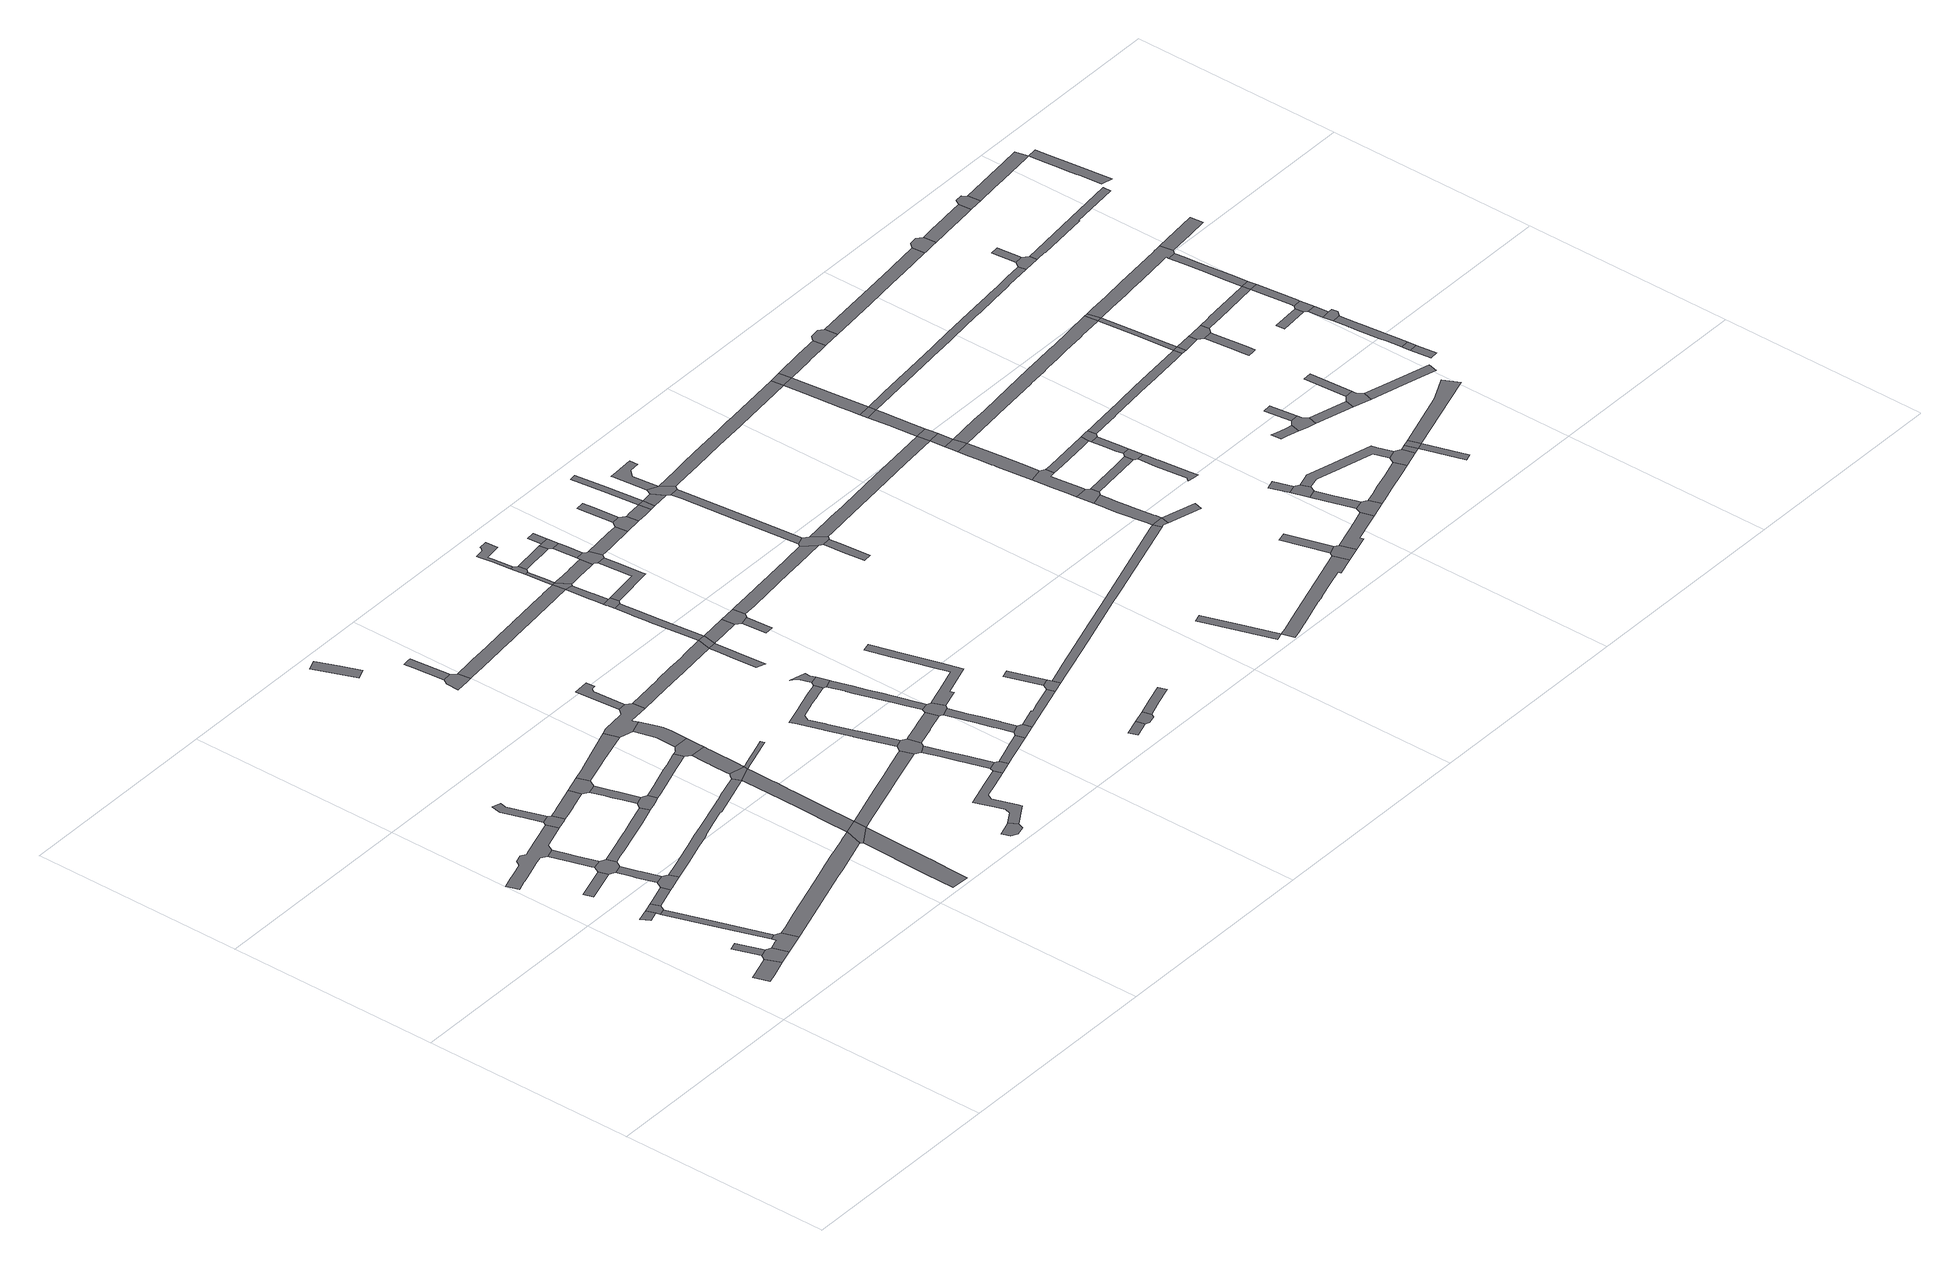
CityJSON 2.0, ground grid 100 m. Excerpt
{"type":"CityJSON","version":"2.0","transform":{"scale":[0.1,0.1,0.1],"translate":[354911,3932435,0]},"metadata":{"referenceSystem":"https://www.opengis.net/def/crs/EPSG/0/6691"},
"CityObjects":{
"road1":{"type":"Road","attributes":{"RoadStructureAttribute.sectionType":"1"},"geometry":[{"type":"MultiSurface","lod":"1","boundaries":[[[0,1,2,3,4,5]]]}]},
"road2":{"type":"Road","attributes":{"RoadStructureAttribute.sectionType":"1"},"geometry":[{"type":"MultiSurface","lod":"1","boundaries":[[[6,7,8,9]]]}]},
"road3":{"type":"Road","geometry":[{"type":"MultiSurface","lod":"1","boundaries":[[[4,10,11,6,9,5]]]}]},
"road4":{"type":"Road","attributes":{"RoadStructureAttribute.sectionType":"1"},"geometry":[{"type":"MultiSurface","lod":"1","boundaries":[[[12,13,14,15,16]]]}]},
"road5":{"type":"Road","geometry":[{"type":"MultiSurface","lod":"1","boundaries":[[[17,18,19,11,10,20,21,22,23]]]}]},
"road6":{"type":"Road","attributes":{"RoadStructureAttribute.sectionType":"1"},"geometry":[{"type":"MultiSurface","lod":"1","boundaries":[[[24,25,26,27,17,23]]]}]},
"road7":{"type":"Road","geometry":[{"type":"MultiSurface","lod":"1","boundaries":[[[15,26,25,28,29,16]]]}]},
"road8":{"type":"Road","attributes":{"RoadStructureAttribute.sectionType":"1"},"geometry":[{"type":"MultiSurface","lod":"1","boundaries":[[[30,31,32,33]]]}]},
"road9":{"type":"Road","attributes":{"RoadStructureAttribute.sectionType":"1"},"geometry":[{"type":"MultiSurface","lod":"1","boundaries":[[[34,35,36,29,28,37,38]]]}]},
"road10":{"type":"Road","geometry":[{"type":"MultiSurface","lod":"1","boundaries":[[[39,40,41,42,43,44,45,46,47,48,49,50,51,52,53,54,55,56,57,58,59,60,61]]]}]},
"road11":{"type":"Road","geometry":[{"type":"MultiSurface","lod":"1","boundaries":[[[32,62,63,64,65,66,67,68,69,33]]]}]},
"road12":{"type":"Road","attributes":{"RoadStructureAttribute.sectionType":"1"},"geometry":[{"type":"MultiSurface","lod":"1","boundaries":[[[47,70,71,72,68,67,73,74,75,48]]]}]},
"road13":{"type":"Road","attributes":{"RoadStructureAttribute.sectionType":"1"},"geometry":[{"type":"MultiSurface","lod":"1","boundaries":[[[76,77,64,63,78,79,80,81]]]}]},
"road14":{"type":"Road","geometry":[{"type":"MultiSurface","lod":"1","boundaries":[[[82,83,84,85,86,81,80,34,38]]]}]},
"road15":{"type":"Road","attributes":{"RoadStructureAttribute.sectionType":"1"},"geometry":[{"type":"MultiSurface","lod":"1","boundaries":[[[87,88,89,90,91,92,93,94,95,96,97,22,21,98,99,100,101,102]]]}]},
"road16":{"type":"Road","geometry":[{"type":"MultiSurface","lod":"1","boundaries":[[[103,104,105,106,107,52,51]]]}]},
"road17":{"type":"Road","attributes":{"RoadStructureAttribute.sectionType":"1"},"geometry":[{"type":"MultiSurface","lod":"1","boundaries":[[[108,109,110,111,112,113,114,115,116,117,118,119,107,106]]]}]},
"road18":{"type":"Road","attributes":{"RoadStructureAttribute.sectionType":"1"},"geometry":[{"type":"MultiSurface","lod":"1","boundaries":[[[65,120,121,122,123,124,125,126,127,128,129,130,131,132,133,66]]]}]},
"road19":{"type":"Road","attributes":{"RoadStructureAttribute.sectionType":"1"},"geometry":[{"type":"MultiSurface","lod":"1","boundaries":[[[134,135,136,137,105,104,138,139,140,141]]]}]},
"road20":{"type":"Road","attributes":{"RoadStructureAttribute.sectionType":"1"},"geometry":[{"type":"MultiSurface","lod":"1","boundaries":[[[142,143,144,145,146,147,148,149,150,151,152,153,154,86,85,155,156,157,158,159,160,161,162,163,164,165,166,167]]]}]},
"road21":{"type":"Road","geometry":[{"type":"MultiSurface","lod":"1","boundaries":[[[168,169,170,134,141,171]]]}]},
"road22":{"type":"Road","attributes":{"RoadStructureAttribute.sectionType":"1"},"geometry":[{"type":"MultiSurface","lod":"1","boundaries":[[[172,173,174,175,176,177,178,179,168,171]]]}]},
"road23":{"type":"Road","geometry":[{"type":"MultiSurface","lod":"1","boundaries":[[[175,128,127,180,181,182,183,176]]]}]},
"road24":{"type":"Road","attributes":{"RoadStructureAttribute.sectionType":"1"},"geometry":[{"type":"MultiSurface","lod":"1","boundaries":[[[184,185,186,187,188,189,190,191,192,193,194]]]}]},
"road25":{"type":"Road","geometry":[{"type":"MultiSurface","lod":"1","boundaries":[[[193,195,102,101,194]]]}]},
"road26":{"type":"Road","attributes":{"RoadStructureAttribute.sectionType":"1"},"geometry":[{"type":"MultiSurface","lod":"1","boundaries":[[[196,197,198,199,200,201,202,203,204,205,206,207,208,209,183,182]]]}]},
"road27":{"type":"Road","attributes":{"RoadStructureAttribute.sectionType":"1"},"geometry":[{"type":"MultiSurface","lod":"1","boundaries":[[[210,211,212,170,169,213,214,215,216,217]]]}]},
"road28":{"type":"Road","attributes":{"RoadStructureAttribute.sectionType":"1"},"geometry":[{"type":"MultiSurface","lod":"1","boundaries":[[[166,218,219,220,221,222,223,224,102,195,225,226,227,228,229,230,231,232]]]}]},
"road29":{"type":"Road","geometry":[{"type":"MultiSurface","lod":"1","boundaries":[[[166,232,233,234,235,236,167]]]}]},
"road30":{"type":"Road","attributes":{"RoadStructureAttribute.sectionType":"1"},"geometry":[{"type":"MultiSurface","lod":"1","boundaries":[[[237,238,239,240,241,242]]]}]},
"road31":{"type":"Road","attributes":{"RoadStructureAttribute.sectionType":"1"},"geometry":[{"type":"MultiSurface","lod":"1","boundaries":[[[243,244,245,246,247,248,234,233,249,250,251,252,253,254,255]]]}]},
"road32":{"type":"Road","geometry":[{"type":"MultiSurface","lod":"1","boundaries":[[[256,257,258,259,260,261,262]]]}]},
"road33":{"type":"Road","geometry":[{"type":"MultiSurface","lod":"1","boundaries":[[[263,264,265,266,267,203,202,243,255]]]}]},
"road34":{"type":"Road","attributes":{"RoadStructureAttribute.sectionType":"1"},"geometry":[{"type":"MultiSurface","lod":"1","boundaries":[[[268,269,270,271,272,273,274,275,276,265,264]]]}]},
"road35":{"type":"Road","attributes":{"RoadStructureAttribute.sectionType":"1"},"geometry":[{"type":"MultiSurface","lod":"1","boundaries":[[[193,277,278,279,280,281,282,283,284,285,286,287,288,289,195]]]}]},
"road36":{"type":"Road","geometry":[{"type":"MultiSurface","lod":"1","boundaries":[[[290,291,292,293,294,295,296,297,298,299,300,301,233,232]]]}]},
"road37":{"type":"Road","geometry":[{"type":"MultiSurface","lod":"1","boundaries":[[[216,302,274,273,303,304,305,306,307,308,309,310,311,312,313,217]]]}]},
"road38":{"type":"Road","geometry":[{"type":"MultiSurface","lod":"1","boundaries":[[[314,315,316,317,318,319,320,321]]]}]},
"road39":{"type":"Road","geometry":[{"type":"MultiSurface","lod":"1","boundaries":[[[322,323,324,325,319,318]]]}]},
"road40":{"type":"Road","attributes":{"RoadStructureAttribute.sectionType":"1"},"geometry":[{"type":"MultiSurface","lod":"1","boundaries":[[[326,327,328,329,330,331,332,333,334,335,336,337,338,256,262]]]}]},
"road41":{"type":"Road","attributes":{"RoadStructureAttribute.sectionType":"1"},"geometry":[{"type":"MultiSurface","lod":"1","boundaries":[[[339,340,341,342,343,344,308,307]]]}]},
"road42":{"type":"Road","geometry":[{"type":"MultiSurface","lod":"1","boundaries":[[[345,283,282,346,347,348,349,350]]]}]},
"road43":{"type":"Road","attributes":{"RoadStructureAttribute.sectionType":"1"},"geometry":[{"type":"MultiSurface","lod":"1","boundaries":[[[351,352,353,354,355,347,346,356,357,358,359,360,361]]]}]},
"road44":{"type":"Road","geometry":[{"type":"MultiSurface","lod":"1","boundaries":[[[360,332,331,362,363,361]]]}]},
"road45":{"type":"Road","attributes":{"RoadStructureAttribute.sectionType":"1"},"geometry":[{"type":"MultiSurface","lod":"1","boundaries":[[[364,365,366,367,368,369,370,371,372,373,374,375,376,377,378,379,380,381,382,383,384,385,386,387,388,389,345,350]]]}]},
"road46":{"type":"Road","attributes":{"RoadStructureAttribute.sectionType":"1"},"geometry":[{"type":"MultiSurface","lod":"1","boundaries":[[[390,391,392,393,394,306,305,395,396,397,398,399,400,401]]]}]},
"road47":{"type":"Road","attributes":{"RoadStructureAttribute.sectionType":"1"},"geometry":[{"type":"MultiSurface","lod":"1","boundaries":[[[402,403,404,405,406,407,408,409,410,411,412,413,414,317,316,415,416,417,418,419,420,421,422,423,424]]]}]},
"road48":{"type":"Road","attributes":{"RoadStructureAttribute.sectionType":"1"},"geometry":[{"type":"MultiSurface","lod":"1","boundaries":[[[362,425,426,427,428,429,430,431,363]]]}]},
"road49":{"type":"Road","attributes":{"RoadStructureAttribute.sectionType":"1"},"geometry":[{"type":"MultiSurface","lod":"1","boundaries":[[[432,433,434,349,348,435,436,437,438]]]}]},
"road50":{"type":"Road","attributes":{"RoadStructureAttribute.sectionType":"1"},"geometry":[{"type":"MultiSurface","lod":"1","boundaries":[[[439,440,441,442,443,444,445,446,447]]]}]},
"road51":{"type":"Road","geometry":[{"type":"MultiSurface","lod":"1","boundaries":[[[439,447,377,376,448,449]]]}]},
"road52":{"type":"Road","geometry":[{"type":"MultiSurface","lod":"1","boundaries":[[[450,451,429,428,452,453,454]]]}]},
"road53":{"type":"Road","attributes":{"RoadStructureAttribute.sectionType":"1"},"geometry":[{"type":"MultiSurface","lod":"1","boundaries":[[[455,456,457,458,459,460,451,450,461,462,463,464,465,466]]]}]},
"road54":{"type":"Road","attributes":{"RoadStructureAttribute.sectionType":"1"},"geometry":[{"type":"MultiSurface","lod":"1","boundaries":[[[467,468,469,470,471,472,449,448,473,474,475,476,477,478,479,480,481]]]}]},
"road55":{"type":"Road","geometry":[{"type":"MultiSurface","lod":"1","boundaries":[[[437,482,455,466,483,484,485,467,481,438]]]}]},
"road56":{"type":"Road","attributes":{"RoadStructureAttribute.sectionType":"1"},"geometry":[{"type":"MultiSurface","lod":"1","boundaries":[[[400,486,487,488,489,490,491,492,493,494]]]}]},
"road57":{"type":"Road","geometry":[{"type":"MultiSurface","lod":"1","boundaries":[[[400,494,495,401]]]}]},
"road58":{"type":"Road","attributes":{"RoadStructureAttribute.sectionType":"1"},"geometry":[{"type":"MultiSurface","lod":"1","boundaries":[[[495,496,497,498,499,500,501,502,503,504,505,506,507,508,401]]]}]},
"road59":{"type":"Road","attributes":{"RoadStructureAttribute.sectionType":"1"},"geometry":[{"type":"MultiSurface","lod":"1","boundaries":[[[495,494,509,510,511,512,513]]]}]},
"road60":{"type":"Road","attributes":{"RoadStructureAttribute.sectionType":"1"},"geometry":[{"type":"MultiSurface","lod":"1","boundaries":[[[514,515,516,517,454,453,518,519]]]}]},
"road61":{"type":"Road","geometry":[{"type":"MultiSurface","lod":"1","boundaries":[[[520,521,522,523,501,500,524,525]]]}]},
"road62":{"type":"Road","attributes":{"RoadStructureAttribute.sectionType":"1"},"geometry":[{"type":"MultiSurface","lod":"1","boundaries":[[[526,527,528,529]]]}]},
"road63":{"type":"Road","attributes":{"RoadStructureAttribute.sectionType":"1"},"geometry":[{"type":"MultiSurface","lod":"1","boundaries":[[[530,531,521,520,532,533,534,535,424]]]}]},
"road64":{"type":"Road","attributes":{"RoadStructureAttribute.sectionType":"1"},"geometry":[{"type":"MultiSurface","lod":"1","boundaries":[[[536,537,538,539,540,541,542,543,544,545,546,547,548,549,484,483]]]}]},
"road65":{"type":"Road","geometry":[{"type":"MultiSurface","lod":"1","boundaries":[[[402,424,535,550,551]]]}]},
"road66":{"type":"Road","attributes":{"RoadStructureAttribute.sectionType":"1"},"geometry":[{"type":"MultiSurface","lod":"1","boundaries":[[[552,402,551,553,554,555,556]]]}]},
"road67":{"type":"Road","geometry":[{"type":"MultiSurface","lod":"1","boundaries":[[[555,557,558,559,560,556]]]}]},
"road68":{"type":"Road","geometry":[{"type":"MultiSurface","lod":"1","boundaries":[[[561,562,563,564,565]]]}]},
"road69":{"type":"Road","geometry":[{"type":"MultiSurface","lod":"1","boundaries":[[[566,567,568,526,529,569]]]}]},
"road70":{"type":"Road","geometry":[{"type":"MultiSurface","lod":"1","boundaries":[[[512,565,564,570,571,513]]]}]},
"road71":{"type":"Road","attributes":{"RoadStructureAttribute.sectionType":"1"},"geometry":[{"type":"MultiSurface","lod":"1","boundaries":[[[559,572,573,574,575,576,577,578,579,580,581,582,560]]]}]},
"road72":{"type":"Road","attributes":{"RoadStructureAttribute.sectionType":"1"},"geometry":[{"type":"MultiSurface","lod":"1","boundaries":[[[583,584,585,586,587,588,551,550,589,590,591,592,593]]]}]},
"road73":{"type":"Road","geometry":[{"type":"MultiSurface","lod":"1","boundaries":[[[594,519,518,595,596,597,598]]]}]},
"road74":{"type":"Road","attributes":{"RoadStructureAttribute.sectionType":"1"},"geometry":[{"type":"MultiSurface","lod":"1","boundaries":[[[524,599,600,601,602,603,604,605,606,607,608,609,610,525]]]}]},
"road75":{"type":"Road","attributes":{"RoadStructureAttribute.sectionType":"1"},"geometry":[{"type":"MultiSurface","lod":"1","boundaries":[[[611,612,594,598]]]}]},
"road76":{"type":"Road","attributes":{"RoadStructureAttribute.sectionType":"1"},"geometry":[{"type":"MultiSurface","lod":"1","boundaries":[[[613,614,615,616,617,618,619,620,558,557]]]}]},
"road77":{"type":"Road","attributes":{"RoadStructureAttribute.sectionType":"1"},"geometry":[{"type":"MultiSurface","lod":"1","boundaries":[[[567,621,622,623,624,568]]]}]},
"road78":{"type":"Road","geometry":[{"type":"MultiSurface","lod":"1","boundaries":[[[592,625,605,604,626,627,628,629,630,593]]]}]},
"road79":{"type":"Road","attributes":{"RoadStructureAttribute.sectionType":"1"},"geometry":[{"type":"MultiSurface","lod":"1","boundaries":[[[631,630,629,632,633,634]]]}]},
"road80":{"type":"Road","geometry":[{"type":"MultiSurface","lod":"1","boundaries":[[[635,617,616,634,633,636]]]}]},
"road81":{"type":"Road","attributes":{"RoadStructureAttribute.sectionType":"1"},"geometry":[{"type":"MultiSurface","lod":"1","boundaries":[[[637,638,635,636]]]}]},
"road82":{"type":"Road","attributes":{"RoadStructureAttribute.sectionType":"1"},"geometry":[{"type":"MultiSurface","lod":"1","boundaries":[[[639,640,627,626,641,642,643,644]]]}]},
"road83":{"type":"Road","attributes":{"RoadStructureAttribute.sectionType":"1"},"geometry":[{"type":"MultiSurface","lod":"1","boundaries":[[[645,646,647,648,649,650,651,652,653,654,571,570,655,656,657,658,659,660,661,662,663,664]]]}]},
"road84":{"type":"Road","geometry":[{"type":"MultiSurface","lod":"1","boundaries":[[[665,644,643,666,667,668]]]}]},
"road85":{"type":"Road","attributes":{"RoadStructureAttribute.sectionType":"1"},"geometry":[{"type":"MultiSurface","lod":"1","boundaries":[[[668,669,670,671,672,665]]]}]},
"road86":{"type":"Road","attributes":{"RoadStructureAttribute.sectionType":"1"},"geometry":[{"type":"MultiSurface","lod":"1","boundaries":[[[673,674,675,676,667,666,677,678,679]]]}]},
"road87":{"type":"Road","geometry":[{"type":"MultiSurface","lod":"1","boundaries":[[[678,680,681,682,679]]]}]},
"road88":{"type":"Road","attributes":{"RoadStructureAttribute.sectionType":"1"},"geometry":[{"type":"MultiSurface","lod":"1","boundaries":[[[683,684,685,686,687,688,689]]]}]},
"road89":{"type":"Road","geometry":[{"type":"MultiSurface","lod":"1","boundaries":[[[689,688,690,691,692,693,645,664]]]}]},
"road90":{"type":"Road","attributes":{"RoadStructureAttribute.sectionType":"1"},"geometry":[{"type":"MultiSurface","lod":"1","boundaries":[[[682,694,695,696,697,679]]]}]},
"road91":{"type":"Road","attributes":{"RoadStructureAttribute.sectionType":"1"},"geometry":[{"type":"MultiSurface","lod":"1","boundaries":[[[698,699,682,681]]]}]},
"road92":{"type":"Road","attributes":{"RoadStructureAttribute.sectionType":"1"},"geometry":[{"type":"MultiSurface","lod":"1","boundaries":[[[700,701,702,693,692,703,704,705]]]}]},
"road93":{"type":"Road","attributes":{"RoadStructureAttribute.sectionType":"1"},"geometry":[{"type":"MultiSurface","lod":"1","boundaries":[[[706,707,708,709,710,711,712,597,596,713,714,715,716,717,718,719,720]]]}]},
"road94":{"type":"Road","geometry":[{"type":"MultiSurface","lod":"1","boundaries":[[[721,699,698,700,705,722,723]]]}]},
"road95":{"type":"Road","attributes":{"RoadStructureAttribute.sectionType":"1"},"geometry":[{"type":"MultiSurface","lod":"1","boundaries":[[[724,725,726,727,728,729]]]}]},
"road96":{"type":"Road","attributes":{"RoadStructureAttribute.sectionType":"1"},"geometry":[{"type":"MultiSurface","lod":"1","boundaries":[[[730,731,732,733,734,735,736,721,723]]]}]},
"road97":{"type":"Road","attributes":{"RoadStructureAttribute.sectionType":"1"},"geometry":[{"type":"MultiSurface","lod":"1","boundaries":[[[737,738,739,740,724,741,742,743,744,745,746,747,748,749,750,751,752]]]}]},
"road98":{"type":"Road","attributes":{"RoadStructureAttribute.sectionType":"1"},"geometry":[{"type":"MultiSurface","lod":"1","boundaries":[[[753,754,755,756,757,758,759,691,690,760,761,762,763,764,765,766,767,768]]]}]},
"road99":{"type":"Road","attributes":{"RoadStructureAttribute.sectionType":"1"},"geometry":[{"type":"MultiSurface","lod":"1","boundaries":[[[722,769,770,771,772,773,774,775,776,777,778,779,780,781,782,783,784,785,786,787,788,723]]]}]},
"road100":{"type":"Road","geometry":[{"type":"MultiSurface","lod":"1","boundaries":[[[720,719,789,790,791]]]}]},
"road101":{"type":"Road","attributes":{"RoadStructureAttribute.sectionType":"1"},"geometry":[{"type":"MultiSurface","lod":"1","boundaries":[[[792,793,794,795,796,797,798,799,800,801,802,803,804,805,720,791]]]}]},
"road102":{"type":"Road","geometry":[{"type":"MultiSurface","lod":"1","boundaries":[[[806,807,808,809,810,800,799]]]}]},
"road103":{"type":"Road","geometry":[{"type":"MultiSurface","lod":"1","boundaries":[[[808,811,812,813,814,815,816,817,818,819,820,809]]]}]},
"road104":{"type":"Road","attributes":{"RoadStructureAttribute.sectionType":"1"},"geometry":[{"type":"MultiSurface","lod":"1","boundaries":[[[821,822,791,790]]]}]},
"road105":{"type":"Road","attributes":{"RoadStructureAttribute.sectionType":"1"},"geometry":[{"type":"MultiSurface","lod":"1","boundaries":[[[823,824,825,826]]]}]},
"road106":{"type":"Road","geometry":[{"type":"MultiSurface","lod":"1","boundaries":[[[752,751,827,828,823,826]]]}]},
"road107":{"type":"Road","attributes":{"RoadStructureAttribute.sectionType":"1"},"geometry":[{"type":"MultiSurface","lod":"1","boundaries":[[[829,830,831,832,833,834,835,836,837,817,816]]]}]},
"road108":{"type":"Road","geometry":[{"type":"MultiSurface","lod":"1","boundaries":[[[838,832,831,839,840]]]}]},
"road109":{"type":"Road","attributes":{"RoadStructureAttribute.sectionType":"1"},"geometry":[{"type":"MultiSurface","lod":"1","boundaries":[[[839,841,767,840]]]}]},
"road110":{"type":"Road","geometry":[{"type":"MultiSurface","lod":"1","boundaries":[[[841,842,843,768,767]]]}]},
"road111":{"type":"Road","attributes":{"RoadStructureAttribute.sectionType":"1"},"geometry":[{"type":"MultiSurface","lod":"1","boundaries":[[[843,844,845,846,847,848,849,850,768]]]}]},
"road112":{"type":"Road","attributes":{"RoadStructureAttribute.sectionType":"1"},"geometry":[{"type":"MultiSurface","lod":"1","boundaries":[[[851,852,853,854,855,856,807,806]]]}]},
"road113":{"type":"Road","attributes":{"RoadStructureAttribute.sectionType":"1"},"geometry":[{"type":"MultiSurface","lod":"1","boundaries":[[[857,858,859,828,827,860,861,862,863]]]}]},
"road114":{"type":"Road","geometry":[{"type":"MultiSurface","lod":"1","boundaries":[[[847,846,864,865]]]}]},
"road115":{"type":"Road","attributes":{"RoadStructureAttribute.sectionType":"1"},"geometry":[{"type":"MultiSurface","lod":"1","boundaries":[[[866,815,814,867,868,869,870]]]}]},
"road116":{"type":"Road","attributes":{"RoadStructureAttribute.sectionType":"1"},"geometry":[{"type":"MultiSurface","lod":"1","boundaries":[[[864,871,872,873,778,874,875,876,865]]]}]},
"road117":{"type":"Road","geometry":[{"type":"MultiSurface","lod":"1","boundaries":[[[779,778,873,877]]]}]},
"road118":{"type":"Road","attributes":{"RoadStructureAttribute.sectionType":"1"},"geometry":[{"type":"MultiSurface","lod":"1","boundaries":[[[878,879,880,881,882,883,884,885,886,887,888,889,890,891,892,893,894]]]}]},
"road119":{"type":"Road","geometry":[{"type":"MultiSurface","lod":"1","boundaries":[[[895,854,853,894,893,896]]]}]},
"road120":{"type":"Road","attributes":{"RoadStructureAttribute.sectionType":"1"},"geometry":[{"type":"MultiSurface","lod":"1","boundaries":[[[897,898,899,900]]]}]},
"road121":{"type":"Road","attributes":{"RoadStructureAttribute.sectionType":"1"},"geometry":[{"type":"MultiSurface","lod":"1","boundaries":[[[901,902,903,904,905,906,907,908]]]}]},
"road122":{"type":"Road","attributes":{"RoadStructureAttribute.sectionType":"1"},"geometry":[{"type":"MultiSurface","lod":"1","boundaries":[[[909,910,911,895,896,912,913,914]]]}]},
"road123":{"type":"Road","geometry":[{"type":"MultiSurface","lod":"1","boundaries":[[[915,916,908,907,857,863]]]}]},
"road124":{"type":"Road","geometry":[{"type":"MultiSurface","lod":"1","boundaries":[[[917,897,900,904,903,918]]]}]},
"road125":{"type":"Road","geometry":[{"type":"MultiSurface","lod":"1","boundaries":[[[919,920,921,870,869,909,914]]]}]},
"road126":{"type":"Road","attributes":{"RoadStructureAttribute.sectionType":"1"},"geometry":[{"type":"MultiSurface","lod":"1","boundaries":[[[922,923,924,925,926,927,928,929,930,931,877,873]]]}]},
"road127":{"type":"Road","attributes":{"RoadStructureAttribute.sectionType":"1"},"geometry":[{"type":"MultiSurface","lod":"1","boundaries":[[[932,933,934,935,936,937,938,939,940,916,915]]]}]},
"road128":{"type":"Road","attributes":{"RoadStructureAttribute.sectionType":"1"},"geometry":[{"type":"MultiSurface","lod":"1","boundaries":[[[941,942,943,944,945,946,917,918,947,948,949,950,951,952]]]}]},
"road129":{"type":"Road","geometry":[{"type":"MultiSurface","lod":"1","boundaries":[[[953,954,955,927,926,956,957,958]]]}]},
"road130":{"type":"Road","attributes":{"RoadStructureAttribute.sectionType":"1"},"geometry":[{"type":"MultiSurface","lod":"1","boundaries":[[[959,960,961,962,963,964,965,966,967,968,969,839,831,970,971,972,973,974,975,976,977,978,979,980,981,982,983,984]]]}]},
"road131":{"type":"Road","attributes":{"RoadStructureAttribute.sectionType":"1"},"geometry":[{"type":"MultiSurface","lod":"1","boundaries":[[[985,986,987,988,989,990,991,992]]]}]},
"road132":{"type":"Road","geometry":[{"type":"MultiSurface","lod":"1","boundaries":[[[937,936,993,994,941,952]]]}]},
"road133":{"type":"Road","attributes":{"RoadStructureAttribute.sectionType":"1"},"geometry":[{"type":"MultiSurface","lod":"1","boundaries":[[[919,995,996,997,998,999,1000,1001,1002,1003,1004,1005,1006,1007,1008,1009,1010,920]]]}]},
"road134":{"type":"Road","attributes":{"RoadStructureAttribute.sectionType":"1"},"geometry":[{"type":"MultiSurface","lod":"1","boundaries":[[[1011,1012,1013,1014,1015,1016,1017,1018,1019,1020,1021,1022,1023,1024,1025,1026,1027,1028,864,846,1029,1030,1031,1032,1033,1034,1035,1036,1037,1038,1039]]]}]},
"road135":{"type":"Road","geometry":[{"type":"MultiSurface","lod":"1","boundaries":[[[992,991,1040,1041,1042,1043,1044,1045]]]}]},
"road136":{"type":"Road","attributes":{"RoadStructureAttribute.sectionType":"1"},"geometry":[{"type":"MultiSurface","lod":"1","boundaries":[[[1046,1047,994,993]]]}]},
"road137":{"type":"Road","geometry":[{"type":"MultiSurface","lod":"1","boundaries":[[[1044,1048,1049,1050,1051,1045]]]}]},
"road138":{"type":"Road","geometry":[{"type":"MultiSurface","lod":"1","boundaries":[[[1052,1047,1046,1053]]]}]},
"road139":{"type":"Road","attributes":{"RoadStructureAttribute.sectionType":"1"},"geometry":[{"type":"MultiSurface","lod":"1","boundaries":[[[1046,1054,1055,1053]]]}]},
"road140":{"type":"Road","attributes":{"RoadStructureAttribute.sectionType":"1"},"geometry":[{"type":"MultiSurface","lod":"1","boundaries":[[[1042,1041,1056,1057]]]}]},
"road141":{"type":"Road","attributes":{"RoadStructureAttribute.sectionType":"1"},"geometry":[{"type":"MultiSurface","lod":"1","boundaries":[[[957,1058,1059,1060,1061,1062,1063,1064,1065,1066,1067,1068,1069,1070,958]]]}]},
"road142":{"type":"Road","geometry":[{"type":"MultiSurface","lod":"1","boundaries":[[[1056,1071,1072,1073,1074,1075,1057]]]}]},
"road143":{"type":"Road","geometry":[{"type":"MultiSurface","lod":"1","boundaries":[[[1002,1076,1077,1078,1079,1003]]]}]},
"road144":{"type":"Road","attributes":{"RoadStructureAttribute.sectionType":"1"},"geometry":[{"type":"MultiSurface","lod":"1","boundaries":[[[1080,1081,1082,1052,1053,1083,1084]]]}]},
"road145":{"type":"Road","attributes":{"RoadStructureAttribute.sectionType":"1"},"geometry":[{"type":"MultiSurface","lod":"1","boundaries":[[[1074,1085,1086,1075]]]}]},
"road146":{"type":"Road","attributes":{"RoadStructureAttribute.sectionType":"1"},"geometry":[{"type":"MultiSurface","lod":"1","boundaries":[[[1087,1003,1079,1088,1089,983]]]}]},
"road147":{"type":"Road","attributes":{"RoadStructureAttribute.sectionType":"1"},"geometry":[{"type":"MultiSurface","lod":"1","boundaries":[[[1090,1091,1092,1079,1078]]]}]},
"road148":{"type":"Road","geometry":[{"type":"MultiSurface","lod":"1","boundaries":[[[983,1089,1093,1094,984]]]}]},
"road149":{"type":"Road","attributes":{"RoadStructureAttribute.sectionType":"1"},"geometry":[{"type":"MultiSurface","lod":"1","boundaries":[[[1095,1096,1097,1098,1099,1100,1101,1102]]]}]},
"road150":{"type":"Road","attributes":{"RoadStructureAttribute.sectionType":"1"},"geometry":[{"type":"MultiSurface","lod":"1","boundaries":[[[1103,1104,1105,1106,1107,1072,1071]]]}]},
"road151":{"type":"Road","geometry":[{"type":"MultiSurface","lod":"1","boundaries":[[[1108,1092,1091,1102,1101,1109,1110]]]}]},
"road152":{"type":"Road","geometry":[{"type":"MultiSurface","lod":"1","boundaries":[[[1064,1063,1111,1112,1113,1114,1115,1116,1117]]]}]},
"road153":{"type":"Road","geometry":[{"type":"MultiSurface","lod":"1","boundaries":[[[1118,1119,1120,1121,1011,1039]]]}]},
"road154":{"type":"Road","geometry":[{"type":"MultiSurface","lod":"1","boundaries":[[[1120,1122,1123,1121]]]}]},
"road155":{"type":"Road","attributes":{"RoadStructureAttribute.sectionType":"1"},"geometry":[{"type":"MultiSurface","lod":"1","boundaries":[[[1109,1124,1125,1126,1127,1128,1129,1130,1131,1132,1133,1134,1135,1127,1136,1137,1138,1139,1110]]]}]},
"road156":{"type":"Road","attributes":{"RoadStructureAttribute.sectionType":"1"},"geometry":[{"type":"MultiSurface","lod":"1","boundaries":[[[1140,1141,1142,1143,1144,1145,1146,1093,1089,1147,1148,1149,1150,1151,1152,1153,1154,1155,1156,1157,1158]]]}]},
"road157":{"type":"Road","attributes":{"RoadStructureAttribute.sectionType":"1"},"geometry":[{"type":"MultiSurface","lod":"1","boundaries":[[[1159,1160,1161,1162]]]}]},
"road158":{"type":"Road","geometry":[{"type":"MultiSurface","lod":"1","boundaries":[[[1163,1164,1165,1166]]]}]},
"road159":{"type":"Road","geometry":[{"type":"MultiSurface","lod":"1","boundaries":[[[1167,1168,1159,1162,1169]]]}]},
"road160":{"type":"Road","attributes":{"RoadStructureAttribute.sectionType":"1"},"geometry":[{"type":"MultiSurface","lod":"1","boundaries":[[[1170,1171,1172,1173,1174,1175,1176,1177,1178,1179,1180,1181,1167,1169]]]}]},
"road161":{"type":"Road","attributes":{"RoadStructureAttribute.sectionType":"1"},"geometry":[{"type":"MultiSurface","lod":"1","boundaries":[[[1182,1183,1184,1185,1186,1115,1114,1187,1188,1189,1190,1191]]]}]},
"road162":{"type":"Road","geometry":[{"type":"MultiSurface","lod":"1","boundaries":[[[1192,1193,1194,1195,1196,1174,1173]]]}]},
"road163":{"type":"Road","attributes":{"RoadStructureAttribute.sectionType":"1"},"geometry":[{"type":"MultiSurface","lod":"1","boundaries":[[[1195,1194,1197,1198]]]}]},
"road164":{"type":"Road","geometry":[{"type":"MultiSurface","lod":"1","boundaries":[[[1197,1131,1130,1166,1165,1198]]]}]},
"road165":{"type":"Road","geometry":[{"type":"MultiSurface","lod":"1","boundaries":[[[1127,1135,1199,1136]]]}]},
"road166":{"type":"Road","attributes":{"RoadStructureAttribute.sectionType":"1"},"geometry":[{"type":"MultiSurface","lod":"1","boundaries":[[[1199,1200,1201,1202,1203,1157,1156,1204,1205,1206,1136]]]}]},
"road167":{"type":"Road","geometry":[{"type":"MultiSurface","lod":"1","boundaries":[[[1207,1208,1209,1210,1211,1212,1213,1182,1191]]]}]},
"road168":{"type":"Road","attributes":{"RoadStructureAttribute.sectionType":"1"},"geometry":[{"type":"MultiSurface","lod":"1","boundaries":[[[1118,1214,1215,1216,1217,1218,1219,1220,1221,1222,1119]]]}]},
"road169":{"type":"Road","geometry":[{"type":"MultiSurface","lod":"1","boundaries":[[[1223,1224,1225,1140,1158]]]}]},
"road170":{"type":"Road","attributes":{"RoadStructureAttribute.sectionType":"1"},"geometry":[{"type":"MultiSurface","lod":"1","boundaries":[[[1226,1227,1228,1229,1230,1209,1208,1231,1232,1233,1234,1235,1236,1237,1238,1239,1240,1241,1242,1243,1244,1245,1234,1246]]]}]}
},
"vertices":[
[215,295,0],[145,273,0],[168,201,0],[213,215,0],[298,243,0],[269,312,0],
[320,348,0],[278,472,0],[240,459,0],[282,337,0],
[369,265,0],[346,337,0],
[168,867,0],[190,828,0],[233,842,0],[239,844,0],[226,885,0],
[393,374,0],[400,354,0],[387,350,0],[423,282,0],[472,298,0],[449,370,0],[422,384,0],
[346,615,0],[275,832,0],[246,822,0],[317,606,0],
[289,859,0],[272,899,0],
[155,1146,0],[168,1103,0],[325,1152,0],[309,1194,0],
[386,936,0],[322,915,0],[305,910,0],[342,876,0],[399,894,0],
[23,1366,0],[70,1381,0],[73,1382,0],[91,1387,0],[99,1390,0],[162,1410,0],[196,1421,0],[239,1434,0],[266,1418,0],[310,1431,0],[324,1461,0],[398,1484,0],[443,1499,0],[426,1555,0],[327,1524,0],[238,1496,0],[224,1491,0],[200,1505,0],[162,1493,0],[149,1468,0],[79,1445,0],[55,1438,0],[6,1422,0],
[350,1139,0],[351,1137,0],[394,1151,0],[408,1179,0],[395,1221,0],[368,1234,0],[325,1223,0],[312,1199,0],
[290,1338,0],[295,1321,0],[321,1235,0],[339,1332,0],[334,1349,0],[332,1356,0],
[420,1064,0],[416,1076,0],[371,1070,0],[377,1050,0],[403,966,0],[446,979,0],
[407,897,0],[411,898,0],[455,911,0],[486,921,0],[472,963,0],
[1085,571,0],[1083,570,0],[1015,549,0],[978,538,0],[909,516,0],[848,497,0],[732,460,0],[654,435,0],[566,407,0],[560,405,0],[492,383,0],[628,347,0],[881,428,0],[932,444,0],[1114,502,0],[1140,588,0],
[493,1514,0],[505,1518,0],[487,1574,0],[473,1583,0],[434,1572,0],
[452,1649,0],[417,1754,0],[419,1763,0],[421,1772,0],[425,1785,0],[401,1792,0],[386,1796,0],[376,1753,0],[377,1749,0],[387,1721,0],[404,1667,0],[407,1656,0],
[449,1192,0],[468,1197,0],[482,1202,0],[579,1232,0],[612,1242,0],[673,1261,0],[742,1284,0],[763,1291,0],[749,1333,0],[737,1330,0],[660,1305,0],[592,1283,0],[566,1275,0],[467,1243,0],
[660,1629,0],[566,1599,0],[533,1588,0],[532,1588,0],[534,1527,0],[585,1543,0],[588,1544,0],[677,1572,0],
[1063,1149,0],[1017,1135,0],[992,1126,0],[978,1123,0],[951,1114,0],[898,1097,0],[862,1086,0],[810,1070,0],[741,1048,0],[691,1032,0],[674,1026,0],[643,1017,0],[547,986,0],[580,951,0],[699,989,0],[722,996,0],[757,1007,0],[771,1011,0],[770,1014,0],[846,1038,0],[926,1064,0],[929,1064,0],[930,1061,0],[1008,1086,0],[1147,1131,0],[1128,1169,0],
[748,1569,0],[764,1600,0],[746,1656,0],[704,1556,0],
[722,1497,0],[734,1460,0],[746,1419,0],[764,1359,0],[806,1375,0],[787,1441,0],[777,1474,0],[766,1510,0],
[803,1304,0],[808,1306,0],[846,1319,0],[832,1361,0],
[1117,165,0],[1114,25,0],[1201,23,0],[1203,111,0],[1205,216,0],[1205,227,0],[1206,255,0],[1208,397,0],[1211,506,0],[1212,547,0],[1123,490,0],
[1213,610,0],
[868,1326,0],[933,1347,0],[934,1348,0],[951,1353,0],[1039,1382,0],[1069,1391,0],[1129,1411,0],[1115,1453,0],[1104,1449,0],[1040,1428,0],[1008,1418,0],[941,1396,0],[926,1391,0],[902,1384,0],
[832,1684,0],[825,1682,0],[802,1674,0],[837,1623,0],[869,1633,0],[907,1645,0],[1067,1691,0],[1044,1758,0],
[1147,1110,0],[1146,928,0],[1146,906,0],[1145,847,0],[1144,805,0],[1144,784,0],[1142,698,0],[1215,788,0],[1217,866,0],[1218,923,0],[1218,942,0],[1220,1015,0],[1220,1039,0],[1222,1138,0],[1222,1161,0],
[1223,1180,0],[1149,1194,0],[1145,1189,0],[1144,1189,0],
[698,2823,0],[727,2750,0],[774,2769,0],[739,2860,0],[699,2961,0],[650,2942,0],
[1152,1389,0],[1151,1339,0],[1150,1308,0],[1150,1300,0],[1150,1288,0],[1149,1207,0],[1223,1187,0],[1223,1188,0],[1223,1195,0],[1223,1204,0],[1225,1356,0],[1225,1358,0],[1226,1388,0],
[1586,126,0],[1579,121,0],[1515,101,0],[1527,63,0],[1555,47,0],[1599,59,0],[1610,87,0],
[1227,1426,0],[1228,1477,0],[1153,1478,0],[1136,1462,0],[1132,1458,0],
[1230,1551,0],[1229,1560,0],[1225,1597,0],[1221,1612,0],[1206,1658,0],[1193,1696,0],[1131,1674,0],[1159,1571,0],[1156,1571,0],
[1272,567,0],[1443,621,0],[1452,624,0],[1529,648,0],[1622,677,0],[1714,706,0],[1695,764,0],[1679,759,0],[1612,738,0],[1601,734,0],[1520,708,0],[1446,685,0],[1427,679,0],
[1243,1168,0],[1305,1187,0],[1305,1188,0],[1312,1190,0],[1401,1218,0],[1395,1236,0],[1362,1225,0],[1245,1188,0],[1244,1188,0],[1239,1186,0],[1232,1183,0],[1225,1181,0],
[1109,1680,0],[1184,1720,0],[1184,1724,0],[1281,1734,0],[1275,1792,0],[1251,1811,0],[1210,1808,0],[1210,1805,0],[1191,1782,0],[1174,1780,0],[1138,1776,0],[1076,1769,0],
[946,2394,0],[976,2397,0],[1001,2400,0],[994,2460,0],[973,2481,0],[928,2476,0],[912,2451,0],[910,2390,0],
[952,2670,0],[943,2669,0],[908,2665,0],[913,2621,0],
[1714,153,0],[1706,175,0],[1672,277,0],[1685,304,0],[1750,324,0],[1835,351,0],[1823,390,0],[1728,360,0],[1607,321,0],[1619,283,0],[1638,234,0],[1654,190,0],[1644,162,0],
[1250,1820,0],[1238,1965,0],[1251,1980,0],[1269,1981,0],[1267,2022,0],[1192,2017,0],
[1710,790,0],[1740,690,0],[1778,710,0],[1790,730,0],[1776,790,0],[1750,803,0],
[1843,507,0],[1838,523,0],[1829,551,0],[1805,626,0],[1784,692,0],[1765,614,0],[1791,531,0],[1797,511,0],[1803,495,0],[1830,409,0],[1870,423,0],
[1901,372,0],[1888,411,0],
[1693,977,0],[1693,979,0],[1653,1099,0],[1649,1111,0],[1627,1180,0],[1629,1184,0],[1640,1206,0],[1641,1207,0],[1695,1224,0],[1719,1232,0],[1770,1247,0],[1783,1251,0],[1832,1266,0],[1821,1305,0],[1803,1299,0],[1772,1290,0],[1683,1262,0],[1675,1260,0],[1660,1255,0],[1568,1227,0],[1576,1203,0],[1582,1184,0],[1613,1086,0],[1615,1082,0],[1652,969,0],[1653,966,0],
[1664,1837,0],[1634,1833,0],[1552,1824,0],[1466,1814,0],[1456,1813,0],[1433,1751,0],[1472,1754,0],[1485,1755,0],[1564,1764,0],[1641,1772,0],[1753,1785,0],[1768,1849,0],
[1694,2537,0],[1654,2532,0],[1629,2530,0],[1608,2527,0],[1600,2527,0],[1405,2505,0],[1401,2505,0],[1394,2504,0],[1295,2493,0],[1205,2483,0],[1101,2472,0],[1082,2469,0],[1074,2469,0],[1013,2401,0],[1098,2410,0],[1219,2423,0],[1257,2428,0],[1259,2428,0],[1396,2443,0],[1400,2444,0],[1434,2447,0],[1632,2469,0],[1701,2477,0],
[1934,383,0],[1955,390,0],[1975,396,0],[2076,428,0],[2063,469,0],[1977,440,0],[1966,437,0],
[1879,822,0],[1860,816,0],[1792,795,0],[1879,757,0],[1879,758,0],[1974,787,0],[1958,846,0],
[1870,1334,0],[1862,1357,0],[1862,1381,0],[1839,1387,0],[1788,1401,0],[1809,1384,0],[1815,1376,0],[1823,1349,0],[1831,1322,0],
[1845,1259,0],[1887,1277,0],
[2117,503,0],[2076,486,0],[2113,440,0],[2151,452,0],[2139,493,0],
[1992,778,0],[2016,693,0],[2031,641,0],[2047,586,0],[2052,570,0],[2053,565,0],[2098,570,0],[2097,574,0],[2090,598,0],[2073,657,0],[2058,706,0],[2033,792,0],
[2004,875,0],[1961,1022,0],[1950,1061,0],[1933,1118,0],[1915,1180,0],[1889,1269,0],[1848,1250,0],[1869,1183,0],[1869,1181,0],[1879,1149,0],[1917,1024,0],[1920,1017,0],[1931,978,0],[1944,939,0],[1965,867,0],
[1988,780,0],[2046,810,0],[2021,866,0],[2018,868,0],
[1756,1747,0],[1762,1683,0],[1771,1558,0],[1788,1552,0],[1813,1543,0],[1805,1647,0],[1798,1729,0],[1797,1747,0],[1793,1789,0],
[1806,1853,0],
[1805,1854,0],[1783,2059,0],[1771,2167,0],[1762,2246,0],[1762,2248,0],[1726,2244,0],[1733,2171,0],[1734,2165,0],[1734,2162,0],[1742,2086,0],[1743,2077,0],[1757,1950,0],[1758,1944,0],
[1802,1790,0],[1813,1791,0],[1868,1797,0],[1941,1806,0],[1935,1867,0],
[2267,527,0],[2248,521,0],[2231,515,0],[2229,521,0],[2391,528,0],[2380,563,0],
[1757,2301,0],[1720,2297,0],[1721,2286,0],[1722,2280,0],[1775,2263,0],[1769,2303,0],
[2435,152,0],[2357,127,0],[2371,88,0],[2447,113,0],
[1713,2365,0],[1716,2336,0],[1755,2320,0],[1748,2376,0],[1748,2378,0],[1738,2472,0],
[2134,838,0],[2129,857,0],[2282,908,0],[2255,1002,0],[2206,1177,0],[2197,1208,0],[2169,1306,0],[2131,1295,0],[2164,1177,0],[2167,1166,0],[2211,1011,0],[2232,935,0],[2117,896,0],[2066,880,0],
[1745,2481,0],[1711,2539,0],
[1690,2569,0],[1708,2567,0],[1707,2577,0],[1697,2666,0],[1680,2664,0],
[1710,2682,0],[1705,2722,0],[1689,2735,0],[1672,2733,0],
[1972,1714,0],[1976,1671,0],[2017,1674,0],[2009,1798,0],[1965,1786,0],
[2504,116,0],[2513,134,0],[2501,172,0],[2465,105,0],
[2022,1815,0],[2016,1875,0],
[1678,2833,0],[1676,2854,0],[1753,2864,0],[1748,2922,0],[1707,2918,0],[1708,2913,0],[1695,2897,0],[1653,2892,0],[1655,2874,0],[1657,2860,0],[1663,2818,0],
[1879,2557,0],[1852,2554,0],[1816,2550,0],[1810,2549,0],[1736,2541,0],[1732,2541,0],[1755,2482,0],[1821,2490,0],[1829,2490,0],[1899,2498,0],[1896,2559,0],
[2394,589,0],[2401,531,0],[2449,546,0],[2438,582,0],[2432,601,0],
[1830,2271,0],[1941,2287,0],[1982,2293,0],[1980,2307,0],[1970,2414,0],[1963,2490,0],[1923,2487,0],[1925,2468,0],[1937,2335,0],[1938,2327,0],[1936,2327,0],[1832,2312,0],
[2378,766,0],[2340,754,0],
[1759,2688,0],[1800,2693,0],[1825,2696,0],[1869,2701,0],[1864,2741,0],[1841,2738,0],[1802,2734,0],[1738,2726,0],
[2593,160,0],[2682,188,0],[2669,226,0],[2581,199,0],
[1908,2499,0],[1976,2507,0],[1959,2566,0],[1949,2565,0],[1935,2576,0],[1895,2573,0],
[1889,2647,0],[1928,2659,0],[1925,2692,0],[1885,2688,0],
[1880,2743,0],[1920,2746,0],
[1914,2812,0],[1874,2808,0],
[2099,2580,0],[2026,2573,0],[2031,2512,0],[2050,2514,0],[2159,2526,0],[2153,2586,0],
[2509,1929,0],[2418,1919,0],[2413,1918,0],[2331,1909,0],[2304,1906,0],[2276,1903,0],[2272,1903,0],[2248,1900,0],[2119,1886,0],[2038,1878,0],[2089,1822,0],[2104,1824,0],[2255,1840,0],[2283,1843,0],[2294,1845,0],[2311,1846,0],[2338,1850,0],[2425,1859,0],[2562,1875,0],[2565,1875,0],
[2171,2609,0],[2241,2536,0],[2235,2595,0],[2211,2614,0],
[2199,2739,0],[2195,2785,0],[2155,2781,0],[2160,2727,0],
[2319,2603,0],[2292,2600,0],[2252,2597,0],[2240,2595,0],[2291,2541,0],[2333,2546,0],[2327,2604,0],
[2359,2549,0],[2360,2549,0],[2358,2607,0],
[2589,1770,0],[2600,1669,0],[2641,1673,0],[2640,1685,0],[2625,1823,0],[2620,1867,0],[2579,1863,0],
[2633,1882,0],[2586,1938,0],[2562,1957,0],[2522,1944,0],
[2337,2780,0],[2320,2926,0],[2289,2923,0],[2307,2771,0],
[2444,2558,0],[2412,2614,0],
[2460,2545,0],[2465,2497,0],[2492,2231,0],[2534,2237,0],[2503,2536,0],[2502,2550,0],
[3480,915,0],[3186,822,0],[2958,748,0],[2829,707,0],[2733,676,0],[2548,617,0],[2487,597,0],[2520,569,0],[2569,584,0],[2736,637,0],[2999,721,0],[3033,732,0],[3076,745,0],[3515,884,0],[3503,922,0],
[2424,2642,0],[2515,2566,0],[2472,2620,0],
[3255,65,0],[3195,254,0],[3148,400,0],[3110,388,0],[3168,206,0],[3217,53,0],
[2458,2743,0],[2484,2773,0],[2535,2777,0],[2533,2817,0],[2441,2810,0],[2406,2808,0],[2407,2800,0],
[3616,179,0],[3536,154,0],[3364,99,0],[3292,76,0],[3273,8,0],[3310,19,0],[3353,33,0],[3369,38,0],[3510,83,0],[3541,92,0],[3567,101,0],[3634,122,0],[3720,149,0],[3724,135,0],[3812,163,0],[3789,234,0],
[3164,2001,0],[3068,1991,0],[2843,1966,0],[2834,1965,0],[2826,1964,0],[2741,1955,0],[2710,1951,0],[2667,1886,0],[2743,1895,0],[2753,1896,0],[2882,1910,0],[2934,1916,0],[3069,1931,0],[3207,1946,0],[3385,1964,0],[3378,2024,0],
[2518,2566,0],[2533,2568,0],[2592,2574,0],[2681,2584,0],[2684,2584,0],[2836,2601,0],[2919,2609,0],[2991,2617,0],[3007,2619,0],[3309,2652,0],[3303,2712,0],[3141,2694,0],[3082,2688,0],[2987,2677,0],[2985,2677,0],[2915,2669,0],[2828,2660,0],[2789,2656,0],[2667,2642,0],[2598,2634,0],
[3528,889,0],[3552,882,0],[3563,923,0],
[3559,952,0],[3558,963,0],[3545,1058,0],[3542,1082,0],[3537,1128,0],[3534,1156,0],[3533,1161,0],[3528,1211,0],[3469,1194,0],[3472,1162,0],[3474,1138,0],[3476,1122,0],[3480,1087,0],[3499,953,0],
[3541,1226,0],[3535,1265,0],[3520,1279,0],[3460,1275,0],[3463,1250,0],
[3518,1303,0],[3508,1386,0],[3502,1442,0],[3529,1445,0],[3525,1485,0],[3504,1499,0],[3437,1485,0],[3442,1435,0],[3447,1394,0],[3455,1324,0],
[3710,839,0],[3721,879,0],
[3842,268,0],[3784,478,0],[3741,466,0],[3800,253,0],
[3885,186,0],[3862,257,0],
[3496,1571,0],[3485,1670,0],[3467,1840,0],[3399,1832,0],[3405,1778,0],[3411,1728,0],[3416,1674,0],[3417,1663,0],[3419,1648,0],
[3395,1868,0],[3452,1900,0],[3392,1894,0],
[3445,1971,0],
[3440,2011,0],[3438,2031,0],
[3431,2093,0],[3415,2237,0],[3413,2262,0],[3352,2255,0],[3356,2222,0],[3363,2157,0],[3375,2048,0],
[3674,1241,0],[3707,1245,0],[3793,1255,0],[3789,1295,0],[3730,1288,0],[3667,1281,0],
[4085,328,0],[4020,307,0],[3950,284,0],[3957,208,0],[3952,223,0],[4050,254,0],[4103,271,0],
[3409,2299,0],[3348,2292,0],
[3560,1489,0],[3588,1451,0],[3743,1468,0],[3782,1473,0],[3784,1513,0],
[3399,2392,0],[3378,2592,0],[3370,2659,0],[3320,2553,0],[3338,2379,0],[3342,2346,0],
[3362,2719,0],
[3811,1225,0],[3815,1174,0],[3817,1158,0],[3831,1025,0],[3833,1011,0],[3832,1010,0],[3821,996,0],[3846,993,0],[3876,989,0],[3872,1029,0],[3858,1157,0],[3857,1157,0],[3855,1176,0],[3855,1178,0],[3849,1232,0],[3848,1247,0],[3810,1243,0],
[3802,1311,0],[3841,1315,0],
[4056,644,0],[4028,733,0],[3985,719,0],[4013,631,0],
[4136,387,0],[4105,487,0],[4082,561,0],[4039,548,0],[4058,487,0],[4095,368,0],[4098,359,0],[4142,369,0],
[3784,1458,0],[3791,1396,0],[3797,1342,0],[3837,1350,0],[3825,1457,0],[3824,1463,0],
[4187,297,0],[4169,354,0],
[4079,631,0],[4096,589,0],
[3836,1478,0],[3831,1518,0],[3818,1517,0],
[3378,2660,0],[3499,2675,0],[3508,2676,0],[3593,2685,0],[3623,2688,0],[3616,2748,0],[3606,2747,0],[3587,2745,0],[3503,2736,0],[3373,2720,0],
[4198,301,0],[4213,306,0],[4282,328,0],[4391,362,0],[4448,380,0],[4430,436,0],[4338,407,0],[4264,384,0],[4217,369,0],
[4487,480,0],[4465,551,0],[4459,572,0],[4278,618,0],[4148,651,0],[4122,644,0],[4148,604,0],[4154,603,0],[4268,574,0],[4417,536,0],[4423,535,0],[4444,466,0],
[3681,2777,0],[3636,2772,0],[3627,2761,0],[3675,2694,0],[3710,2698,0],[3704,2758,0],
[4190,1980,0],[4185,1980,0],[4159,1977,0],[4078,1968,0],[4053,1965,0],[3935,1952,0],[3924,1951,0],[3857,1944,0],[3681,1924,0],[3678,1924,0],[3608,1917,0],[3689,1864,0],[3699,1865,0],[3936,1891,0],[3942,1892,0],[4031,1901,0],[4047,1903,0],[4110,1910,0],[4120,1911,0],[4189,1919,0],[4196,1920,0],[4302,1931,0],[4319,1933,0],[4428,1945,0],[4430,1945,0],[4423,2007,0],
[4345,911,0],[4314,918,0],[4269,930,0],[4272,883,0],[4302,875,0],[4335,866,0],[4357,860,0],[4369,905,0],
[4535,407,0],[4517,464,0],
[3944,1489,0],[3971,1492,0],[3982,1494,0],[4217,1520,0],[4231,1521,0],[4236,1522,0],[4431,1542,0],[4471,1547,0],[4467,1587,0],[4459,1586,0],[4232,1562,0],[4231,1562,0],[4172,1555,0],[3978,1534,0],[3974,1534,0],[3860,1521,0],
[4512,2419,0],[4434,2411,0],[4401,2407,0],[4361,2403,0],[4305,2397,0],[4280,2394,0],[4196,2385,0],[4150,2380,0],[3992,2363,0],[3897,2353,0],[3884,2351,0],[3718,2333,0],[3709,2332,0],[3632,2324,0],[3613,2322,0],[3589,2319,0],[3511,2310,0],[3415,2300,0],[3641,2288,0],[3643,2288,0],[3886,2314,0],[3899,2316,0],[4148,2343,0],[4152,2344,0],[4183,2347,0],[4284,2358,0],[4381,2368,0],[4400,2371,0],[4519,2383,0],
[4399,849,0],[4438,839,0],[4452,883,0],[4434,903,0],[4431,929,0],[4391,924,0],
[4563,416,0],[4545,472,0],
[4416,1057,0],[4377,1052,0],[4375,1052,0],[4376,1047,0],
[4580,483,0],[4598,427,0],
[4625,217,0],[4659,228,0],
[4617,792,0],[4629,836,0],
[3857,2714,0],[3952,2724,0],[4109,2742,0],[4205,2752,0],[4267,2759,0],[4353,2768,0],[4347,2828,0],[4205,2812,0],[4194,2811,0],[4187,2810,0],[4033,2793,0],[4032,2793,0],[3850,2774,0],
[4703,769,0],[4715,814,0],[4697,836,0],[4696,860,0],[4655,857,0],
[4485,1548,0],[4495,1549,0],[4497,1549,0],[4492,1590,0],
[4979,632,0],[4937,611,0],[4861,573,0],[4896,521,0],[5016,558,0],
[4683,1064,0],[4642,1062,0],
[4449,1766,0],[4474,1769,0],[4455,1948,0],
[4571,1558,0],[4580,1559,0],[4576,1599,0],
[4439,2008,0],[4437,2008,0],
[4617,1423,0],[4623,1364,0],[4627,1330,0],[4656,1333,0],[4672,1335,0],[4668,1369,0],[4648,1544,0],[4604,1540,0],
[4831,735,0],[4960,701,0],[5015,686,0],[5027,731,0],[4826,784,0],
[4597,1601,0],[4667,1568,0],[4663,1608,0],
[4362,2769,0],[4396,2773,0],[4415,2775,0],[4436,2777,0],[4430,2837,0],[4405,2857,0],[4366,2851,0],
[4601,2392,0],[4597,2428,0],[4572,2448,0],[4532,2444,0],
[4560,2564,0],[4520,2560,0],
[4674,1569,0],[4724,1574,0],[4753,1577,0],[4975,1601,0],[4997,1408,0],[4997,1404,0],[4998,1399,0],[5038,1403,0],[5037,1409,0],[5037,1412,0],[5028,1499,0],[5016,1605,0],[4970,1641,0],[4960,1640,0],[4728,1615,0],[4719,1614,0],
[4975,2066,0],[4944,2063,0],[4943,2063,0],[4926,2061,0],[4691,2035,0],[4580,2023,0],[4479,2013,0],[4539,1957,0],[4601,1964,0],[4614,1965,0],[4625,1966,0],[4701,1975,0],[4708,1975,0],[4826,1988,0],[4908,1997,0],[4933,2000,0],[4934,1987,0],[4974,1991,0],[4985,2006,0],
[5057,851,0],[5068,754,0],[5108,759,0],[5097,855,0],
[4850,1372,0],[4854,1332,0],[4991,1343,0],[4985,1383,0],
[5053,890,0],[5054,882,0],[5093,895,0],
[5069,1117,0],[5066,1143,0],[5066,1144,0],[5058,1216,0],[5017,1212,0],[5025,1144,0],[5025,1143,0],[5025,1141,0],[5026,1132,0],[5030,1098,0],[5041,994,0],[5045,964,0],
[4690,2866,0],[4599,2856,0],[4569,2853,0],[4547,2850,0],[4482,2843,0],[4500,2784,0],[4514,2786,0],[4612,2796,0],[4672,2803,0],[4697,2806,0],
[5078,1240,0],[5075,1267,0],[5053,1265,0],[5012,1260,0],[5014,1240,0],
[5046,1332,0],[5004,1332,0],
[5011,1645,0],
[5004,1709,0],[4990,1843,0],[4983,1905,0],[4979,1944,0],[4941,1923,0],[4950,1836,0],[4964,1710,0],
[4739,2810,0],[4764,2813,0],[4758,2874,0],[4742,2887,0],[4741,2893,0],[4704,2890,0],[4693,2871,0],
[4655,2398,0],[4656,2394,0],[4906,2421,0],[4906,2425,0],[5141,2450,0],[5138,2487,0],[4903,2462,0],[4899,2461,0],[4652,2435,0],
[5113,2020,0],[5205,2030,0],[5199,2091,0],
[5096,2909,0],[5029,2902,0],[5023,2902,0],[4927,2892,0],[4919,2891,0],[4864,2824,0],[4933,2831,0],[5103,2849,0],[5117,2851,0],[5126,2766,0],[5130,2727,0],[5136,2670,0],[5141,2625,0],[5143,2609,0],[5153,2513,0],[5154,2506,0],[5205,2495,0],[5185,2675,0],[5172,2796,0],[5165,2856,0],[5103,2910,0]
]}
